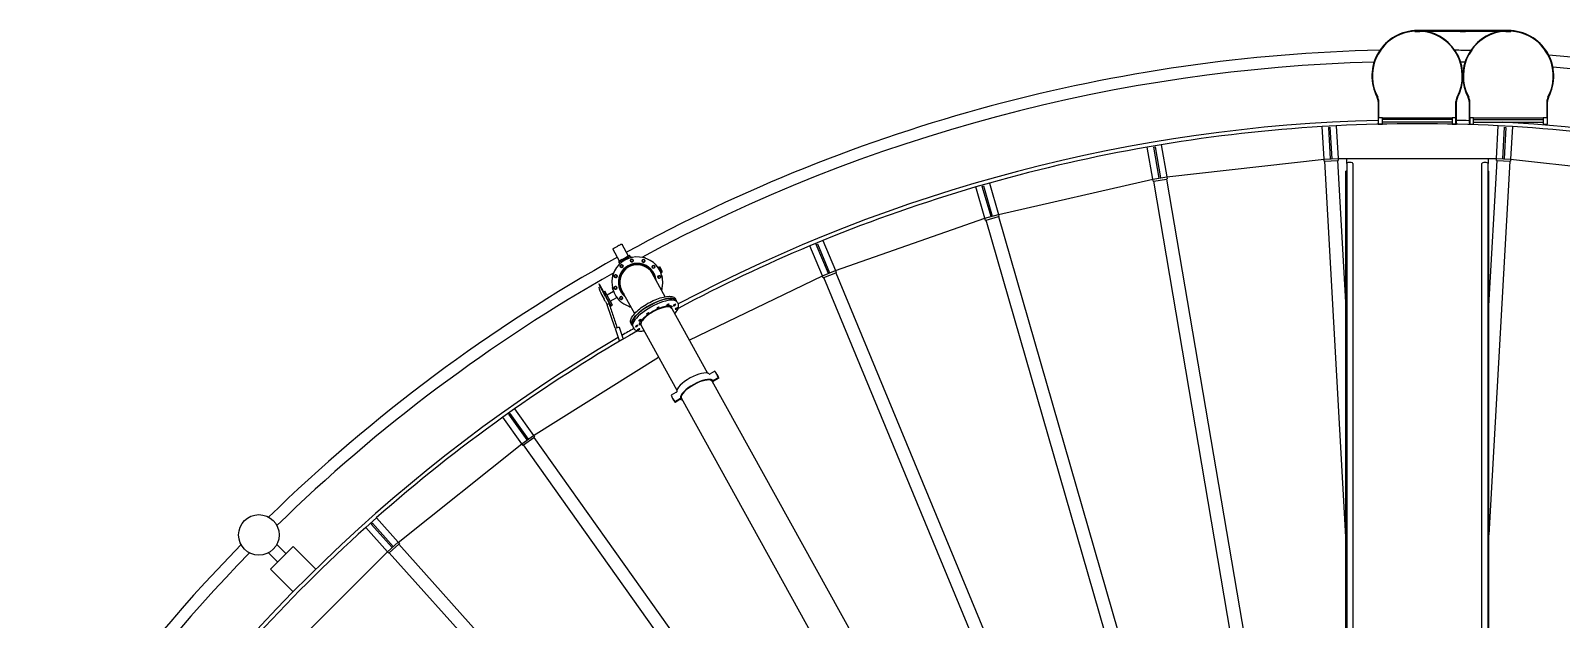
# Model space of a CAD drawing. Header units: millimetres. Extents: x 0 to 157650, y 0 to 89100.
# Drawn here: x 45749 to 57663, y 40044 to 44632 of the extents above; entities that cross this region are included whole.
import ezdxf

# ---------------------------------------------------------------- set-up
doc = ezdxf.new("R2010")
doc.units = ezdxf.units.MM
doc.header["$LTSCALE"] = 150
doc.layers.add('Visible', color=7, linetype='Continuous', lineweight=25)

msp = doc.modelspace()

# ---------------------------------------------------------------- linework, layer by layer
at = {"layer": 'Visible', "color": 9, "true_color": 0xc0c0c0}
for p, q in [((56522, 44627), (56522, 44624)), ((56522, 44624), (56562, 44624)), ((57250, 44632), (56542, 44632)), ((56562, 44628), (56876, 44628)), ((56562, 44624), (56562, 44628)), ((56876, 44628), (56876, 44624)), ((56876, 44624), (56916, 44624)), ((56916, 44624), (56916, 44628)), ((56916, 44628), (57230, 44628)), ((57230, 44628), (57230, 44624)), ((57230, 44624), (57270, 44624)), ((57270, 44624), (57270, 44627)), ((56237, 44448), (56240, 44447)), ((56240, 44447), (56261, 44480)), ((56261, 44480), (56258, 44482)), ((56945, 44448), (56948, 44447)), ((56948, 44447), (56969, 44480)), ((56969, 44480), (56966, 44482)), ((57534, 44482), (57531, 44480)), ((57531, 44480), (57553, 44447)), ((57553, 44447), (57555, 44448)), ((56220, 44150), (56217, 44148)), ((56237, 44113), (56220, 44150)), ((56234, 44112), (56237, 44113)), ((56928, 44150), (56925, 44148)), ((56945, 44113), (56928, 44150)), ((56942, 44112), (56945, 44113)), ((57572, 44150), (57555, 44113)), ((57555, 44113), (57558, 44112)), ((57575, 44148), (57572, 44150)), ((56238, 44078), (56238, 43903)), ((56242, 43953), (56242, 44078)), ((56842, 43953), (56842, 44078)), ((56846, 43903), (56846, 44078)), ((56946, 44078), (56946, 43903)), ((56950, 43953), (56950, 44078)), ((57550, 44078), (57550, 43953)), ((57554, 43903), (57554, 44078)), ((55911, 43890), (55801, 43884)), ((55816, 43630), (55801, 43884)), ((55852, 43877), (55862, 43878)), ((55866, 43633), (55852, 43877)), ((55862, 43878), (55876, 43633)), ((55911, 43890), (55925, 43636)), ((56238, 43903), (56272, 43903)), ((56272, 43953), (56242, 43953)), ((56272, 43903), (56272, 43953)), ((56272, 43953), (56812, 43953)), ((56812, 43938), (56272, 43938)), ((56812, 43918), (56272, 43918)), ((56812, 43953), (56812, 43903)), ((56842, 43953), (56812, 43953)), ((56812, 43903), (56842, 43903)), ((56842, 43903), (56842, 43953)), ((56842, 43903), (56846, 43903)), ((56946, 43903), (56950, 43903)), ((56950, 43953), (56950, 43903)), ((56980, 43953), (56950, 43953)), ((56950, 43903), (56980, 43903)), ((56980, 43953), (57520, 43953)), ((56980, 43903), (56980, 43953)), ((56980, 43938), (57520, 43938)), ((56980, 43918), (57520, 43918)), ((57157, 43636), (57172, 43890)), ((57282, 43884), (57172, 43890)), ((57207, 43633), (57221, 43878)), ((57231, 43877), (57217, 43633)), ((57221, 43878), (57231, 43877)), ((57282, 43884), (57267, 43630)), ((57550, 43953), (57520, 43953)), ((57520, 43953), (57520, 43903)), ((57520, 43903), (57554, 43903)), ((54549, 43742), (54440, 43724)), ((54483, 43474), (54440, 43724)), ((54491, 43723), (54501, 43725)), ((54532, 43482), (54491, 43723)), ((54501, 43725), (54542, 43484)), ((54549, 43742), (54591, 43492)), ((54591, 43492), (55816, 43630)), ((55816, 43630), (55925, 43636)), ((55817, 43614), (55816, 43630)), ((55817, 43614), (55822, 43614)), ((55822, 43614), (55921, 43620)), ((55986, 40687), (55822, 43614)), ((55921, 43620), (55926, 43620)), ((55921, 43620), (55986, 42469)), ((55925, 43636), (55926, 43620)), ((55925, 43636), (55992, 43636)), ((55992, 43636), (57092, 43636)), ((55992, 43596), (55992, 43636)), ((56542, 43636), (57157, 43636)), ((57092, 43636), (57092, 43596)), ((57098, 42487), (57162, 43620)), ((57261, 43614), (57098, 40702)), ((57157, 43620), (57157, 43636)), ((57157, 43636), (57267, 43630)), ((57157, 43620), (57162, 43620)), ((57162, 43620), (57261, 43614)), ((57261, 43614), (57266, 43614)), ((57267, 43630), (57266, 43614)), ((57267, 43630), (58492, 43492)), ((54483, 43474), (54591, 43492)), ((54591, 43492), (54594, 43476)), ((55992, 43536), (55986, 43536)), ((55986, 34306), (55986, 43536)), ((55992, 43596), (55992, 34286)), ((56040, 43596), (56040, 34292)), ((57044, 34292), (57044, 43596)), ((57092, 34286), (57092, 43596)), ((57092, 43536), (57098, 43536)), ((57098, 34306), (57098, 43536)), ((53211, 43443), (53106, 43413)), ((53176, 43169), (53106, 43413)), ((53156, 43418), (53166, 43421)), ((53224, 43183), (53156, 43418)), ((53166, 43421), (53234, 43185)), ((53211, 43443), (53282, 43199)), ((53282, 43199), (54483, 43473)), ((54486, 43458), (54483, 43474)), ((54486, 43458), (54490, 43459)), ((54490, 43459), (54589, 43475)), ((55986, 34659), (54490, 43459)), ((54589, 43475), (54594, 43476)), ((54589, 43475), (55986, 35256)), ((52013, 42762), (53176, 43169)), ((53176, 43169), (53282, 43199)), ((53180, 43153), (53176, 43169)), ((53180, 43153), (53185, 43155)), ((53185, 43155), (53281, 43183)), ((55707, 34403), (53185, 43155)), ((53281, 43183), (53286, 43184)), ((53281, 43183), (55201, 36520)), ((53282, 43199), (53286, 43184)), ((50332, 42836), (50283, 42926)), ((50403, 42875), (50354, 42966)), ((51916, 42997), (51814, 42954)), ((51912, 42720), (51814, 42954)), ((51864, 42965), (51873, 42969)), ((51958, 42739), (51864, 42965)), ((51873, 42969), (51967, 42743)), ((51916, 42997), (52013, 42762)), ((50329, 42825), (50325, 42831)), ((50329, 42825), (50415, 42873)), ((50335, 42813), (50329, 42825)), ((50352, 42848), (50384, 42865)), ((50356, 42840), (50352, 42848)), ((50384, 42865), (50388, 42858)), ((50415, 42873), (50411, 42879)), ((50415, 42873), (50421, 42861)), ((50631, 42786), (50639, 42790)), ((50662, 42748), (50639, 42790)), ((50640, 42788), (50646, 42792)), ((50667, 42753), (50646, 42792)), ((50173, 42658), (50171, 42657)), ((50171, 42657), (50174, 42652)), ((50171, 42657), (50171, 42657)), ((50176, 42653), (50173, 42658)), ((50173, 42658), (50173, 42658)), ((50223, 42561), (50174, 42652)), ((50176, 42653), (50226, 42563)), ((50688, 42558), (50590, 42736)), ((50654, 42744), (50662, 42748)), ((50661, 42750), (50667, 42753)), ((50875, 42220), (51912, 42720)), ((51912, 42720), (52013, 42762)), ((51918, 42705), (51912, 42720)), ((51918, 42705), (51922, 42707)), ((51922, 42707), (52015, 42745)), ((55414, 34279), (51922, 42707)), ((52013, 42762), (52019, 42747)), ((52015, 42745), (52019, 42747)), ((52015, 42745), (55506, 34317)), ((50171, 42630), (50177, 42633)), ((50182, 42636), (50177, 42633)), ((50196, 42570), (50213, 42540)), ((50208, 42596), (50218, 42602)), ((50213, 42540), (50212, 42539)), ((50222, 42520), (50212, 42539)), ((50279, 42492), (50218, 42602)), ((50223, 42561), (50266, 42485)), ((50268, 42486), (50226, 42563)), ((50268, 42486), (50226, 42563)), ((50287, 42598), (50236, 42570)), ((50261, 42524), (50312, 42552)), ((50351, 42604), (50449, 42426)), ((50775, 42528), (50768, 42540)), ((50223, 42520), (50222, 42520)), ((50223, 42520), (50237, 42496)), ((50249, 42503), (50237, 42496)), ((50300, 42312), (50237, 42496)), ((50254, 42506), (50249, 42503)), ((50268, 42486), (50266, 42485)), ((50268, 42486), (50279, 42492)), ((50729, 42485), (50739, 42467)), ((50739, 42467), (51018, 41962)), ((50783, 42514), (50788, 42503)), ((50329, 42322), (50299, 42311)), ((50299, 42311), (50331, 42217)), ((50329, 42322), (50361, 42228)), ((50429, 42337), (50422, 42349)), ((50437, 42323), (50443, 42312)), ((50490, 42353), (50500, 42335)), ((50500, 42335), (50779, 41830)), ((49662, 41476), (50636, 42088)), ((51075, 41979), (51037, 41958)), ((51092, 41953), (51090, 41955)), ((51093, 41951), (51094, 41949)), ((51051, 41902), (52155, 39906)), ((51064, 41909), (51102, 41929)), ((51103, 41927), (51064, 41905)), ((51065, 41904), (51104, 41925)), ((51105, 41923), (51068, 41902)), ((51102, 41929), (51103, 41927)), ((51104, 41925), (51105, 41923)), ((50772, 41812), (50735, 41791)), ((50748, 41763), (50746, 41765)), ((50749, 41761), (50750, 41759)), ((50762, 41742), (50799, 41762)), ((50763, 41739), (50762, 41742)), ((50802, 41761), (50763, 41739)), ((50764, 41737), (50803, 41759)), ((50766, 41735), (50764, 41737)), ((50803, 41756), (50766, 41735)), ((50812, 41770), (51916, 39774)), ((49515, 41684), (49425, 41620)), ((49572, 41413), (49425, 41620)), ((49471, 41642), (49479, 41647)), ((49613, 41442), (49471, 41642)), ((49479, 41647), (49621, 41447)), ((49515, 41684), (49662, 41476)), ((49572, 41413), (49662, 41476)), ((49586, 41403), (49667, 41460)), ((49662, 41476), (49671, 41463)), ((49667, 41460), (49671, 41463)), ((49667, 41460), (54911, 34070)), ((48609, 40644), (49572, 41413)), ((49582, 41400), (49572, 41413)), ((49582, 41400), (49586, 41403)), ((54817, 34031), (49586, 41403)), ((48440, 40834), (48358, 40761)), ((48527, 40571), (48358, 40761)), ((48401, 40787), (48409, 40794)), ((48564, 40605), (48401, 40787)), ((48409, 40794), (48572, 40611)), ((48440, 40834), (48609, 40645)), ((47665, 40628), (47736, 40557)), ((48527, 40571), (48609, 40645)), ((48541, 40563), (48616, 40629)), ((48609, 40645), (48620, 40633)), ((48616, 40629), (48620, 40633)), ((48616, 40629), (54595, 33939)), ((47600, 40562), (47671, 40492)), ((47615, 40436), (47792, 40613)), ((47656, 39700), (48527, 40571)), ((47969, 40436), (47792, 40613)), ((48538, 40559), (48527, 40571)), ((48538, 40559), (48541, 40563)), ((54497, 33899), (48541, 40563)), ((47615, 40436), (47792, 40259))]:
    msp.add_line(p, q, dxfattribs=at)
for centre, radius in [((50349, 42796), 11), ((50429, 42840), 11), ((50519, 42838), 11), ((50597, 42791), 11), ((50303, 42718), 11), ((50641, 42712), 11), ((50301, 42628), 11), ((50345, 42548), 11), ((47526, 40702), 158)]:
    msp.add_circle(centre, radius, dxfattribs=at)
for centre, radius, start, end in [((56542, 44278), 354, 90, 208.1175), ((56542, 44278), 350, 93.2758, 144.2242), ((56542, 44278), 350, 331.8825, 86.7242), ((56542, 44278), 354, 331.8825, 81.3786), ((57250, 44278), 354, 98.6214, 208.1175), ((57250, 44278), 350, 93.2758, 208.1175), ((57250, 44278), 354, 331.8825, 90), ((57250, 44278), 350, 35.7758, 86.7242), ((56542, 31686), 12796, 225.6757, 85.4189), ((56542, 31686), 12796, 91.3049, 118.7499), ((56542, 44278), 350, 150.7758, 201.7242), ((56542, 31686), 12796, 88.1446, 88.6951), ((57250, 44278), 350, 338.2758, 29.2242), ((56542, 31686), 12704, 91.5209, 118.3702), ((56542, 31686), 12704, 88.3286, 88.4791), ((56542, 31686), 12704, 45.2075, 85.2349), ((56168, 44078), 69.7, 0, 28.1175), ((56542, 44278), 350, 208.1175, 208.2758), ((56168, 44078), 73.7, 0, 28.1175), ((56916, 44078), 73.7, 151.8825, 180), ((56916, 44078), 69.7, 151.8825, 180), ((56876, 44078), 69.7, 0, 28.1175), ((56876, 44078), 73.7, 0, 28.1175), ((57624, 44078), 73.7, 151.8825, 180), ((57624, 44078), 69.7, 151.8825, 180), ((57250, 44278), 350, 331.7242, 331.8825), ((56542, 31686), 12250, 91.422, 118.0079), ((56542, 31686), 12220, 93.4749, 99.3877), ((56542, 31686), 12220, 87.0463, 92.9591), ((56542, 31686), 12250, 88.1101, 88.578), ((56542, 31686), 12250, 68.6743, 86.895), ((56542, 31686), 12220, 80.6177, 86.5305), ((56542, 31686), 12220, 99.9034, 105.8162), ((56542, 31686), 12220, 106.332, 112.2448), ((56542, 31686), 12220, 112.7606, 118.0848), ((56542, 31686), 12796, 119.1126, 134.3243), ((50471, 42670), 198, 342.6516, 255.2109), ((50471, 42670), 148, 6.6636, 231.1989), ((50349, 42796), 25, 127.4578, 161.5034), ((50471, 42670), 140, 17.0273, 220.8353), ((50471, 42670), 137, 28.9313, 208.9313), ((50471, 42670), 137, 28.9313, 208.9313), ((50349, 42796), 10.7, 146.6839, 121.1786), ((50337, 42782), 10.8, 14.2895, 79.5053), ((50429, 42840), 10.7, 116.6839, 91.1786), ((50411, 42834), 10.8, 344.2895, 49.5053), ((50429, 42840), 25, 76.3591, 110.4048), ((50519, 42838), 10.7, 86.6839, 61.1786), ((50502, 42842), 10.8, 314.2895, 19.5053), ((50519, 42838), 25, 46.3591, 101.5034), ((50597, 42791), 10.7, 56.6839, 31.1786), ((50584, 42803), 10.8, 284.2895, 349.5053), ((50597, 42791), 25, 16.3591, 71.5034), ((56542, 31686), 12704, 119.4924, 134.3219), ((50303, 42718), 25, 136.3591, 191.5034), ((50303, 42718), 10.7, 176.6839, 151.1786), ((50299, 42700), 10.8, 44.2895, 109.5053), ((50641, 42712), 10.7, 26.6839, 1.1786), ((50635, 42729), 10.8, 254.2895, 319.5053), ((50641, 42712), 25, 346.3591, 41.5034), ((50301, 42628), 25, 166.3591, 221.5034), ((50301, 42628), 10.7, 206.6839, 181.1786), ((50306, 42610), 10.8, 74.2895, 139.5053), ((50345, 42548), 25, 196.3591, 251.5034), ((50345, 42548), 10.7, 236.6839, 211.1786), ((50358, 42536), 10.8, 104.2895, 169.5053), ((50639, 42621), 25, 329.6119, 11.5034), ((50422, 42502), 25, 226.3591, 268.2506), ((56542, 31686), 12250, 119.8546, 120.3547), ((56542, 31686), 12250, 248.6743, 61.1047), ((56542, 31686), 12250, 120.5074, 173.9082), ((56542, 31686), 12220, 119.7778, 125.102), ((50346, 42222), 16, 198.9313, 220.248), ((56542, 31686), 12220, 125.6177, 131.5305), ((56542, 31686), 12220, 132.0463, 137.9591), ((56542, 31686), 12796, 135.6757, 174.169), ((56542, 31686), 12704, 135.6781, 174.1266)]:
    msp.add_arc(centre, radius, start, end, dxfattribs=at)
for centre, major_axis, ratio, start_param, end_param in [((56016, 43596), (24.2, 0), 0.34202, 0, 3.141593), ((57068, 43596), (-24.2, 0), 0.34202, 3.141593, 6.283185), ((50368, 42855), (-42.9, -23.7), 0.031984, 5.09264, 6.283185), ((50368, 42855), (42.9, 23.7), 0.031984, 0, 1.190545), ((50208, 42577), (-34.6, 62.6), 0.195718, 0.462524, 1.570796), ((50602, 42433), (-173, -96), 0.34202, 3.019566, 6.405212), ((50602, 42433), (-168, -93), 0.34202, 3.1428, 6.281978), ((50610, 42418), (173, 96), 0.34202, 0, 3.141593), ((50734, 42543), (-9.63, -5.32), 0.34202, 5.528796, 8.071662), ((50619, 42401), (119, 66), 0.34202, 0, 3.141593), ((50619, 42401), (119, 66), 0.34202, 0, 3.141593), ((50553, 42427), (9.41, 5.2), 0.34202, 2.055171, 7.893206), ((50551, 42432), (9.41, 5.2), 0.34202, 4.015337, 5.409441), ((50633, 42471), (9.41, 5.2), 0.34202, 1.531572, 7.369607), ((50630, 42476), (9.41, 5.2), 0.34202, 4.015337, 5.409441), ((50709, 42495), (9.41, 5.2), 0.34202, 1.007973, 6.846008), ((50706, 42500), (9.41, 5.2), 0.34202, 4.015337, 5.40981), ((50610, 42418), (122, 67), 0.34202, 6.075421, 6.284359), ((50761, 42493), (9.41, 5.2), 0.34202, 0.484375, 6.322409), ((50759, 42498), (9.41, 5.2), 0.34202, 4.015337, 5.409441), ((50776, 42466), (-9.41, -5.2), 0.34202, 3.102368, 8.940403), ((50774, 42471), (9.41, 5.2), 0.34202, 4.015337, 5.409441), ((50438, 42380), (9.63, 5.32), 0.34202, 4.494709, 7.037575), ((50466, 42330), (9.41, 5.2), 0.34202, 3.102368, 8.940403), ((50463, 42335), (9.41, 5.2), 0.34202, 4.015337, 5.409441), ((50481, 42303), (-9.41, -5.2), 0.34202, 0.484375, 6.322409), ((50478, 42308), (9.41, 5.2), 0.34202, 4.015337, 5.409441), ((50492, 42375), (9.41, 5.2), 0.34202, 2.57877, 8.416805), ((50489, 42380), (9.41, 5.2), 0.34202, 4.014968, 5.409441), ((50610, 42418), (-122, -67), 0.34202, 6.282012, 6.490949), ((50906, 41882), (126, 70), 0.34202, 0.124915, 3.016678), ((51036, 41960), (-7, -3.87), 0.34202, 0.124915, 1.570796), ((50918, 41860), (172, 95), 0.939693, 6.129888, 6.436482), ((50920, 41858), (172, 95), 0.939693, 6.129888, 6.283185), ((50921, 41856), (172, 95), 0.939693, 6.129888, 6.288743), ((50922, 41854), (172, 95), 0.939693, 6.129888, 6.283185), ((50771, 41814), (7, 3.87), 0.34202, 4.712389, 6.158271), ((50934, 41832), (-126, -70), 0.34202, 3.266507, 6.158271), ((50934, 41832), (119, 66), 0.34202, 0.113198, 3.028394), ((51062, 41910), (-12.3, -6.8), 0.34202, 0.113198, 1.570796), ((51067, 41899), (-12.3, -6.8), 0.34202, 4.712389, 5.910077), ((51063, 41911), (-7, -3.87), 0.34202, 0.124915, 1.570796), ((50934, 41832), (126, 70), 0.34202, 5.948875, 6.158271), ((51069, 41900), (-7, -3.87), 0.34202, 4.712389, 6.158271), ((50918, 41860), (-172, -95), 0.939693, 6.129888, 6.436482), ((50920, 41858), (-172, -95), 0.939693, 0, 0.153297), ((50921, 41856), (-172, -95), 0.939693, 6.277628, 6.436482), ((50922, 41854), (-172, -95), 0.939693, 0, 0.153297), ((50798, 41765), (7, 3.87), 0.34202, 4.712389, 6.158271), ((50800, 41765), (12.3, 6.8), 0.34202, 4.712389, 6.169987), ((50806, 41755), (12.3, 6.8), 0.34202, 0.373108, 1.570796), ((50804, 41753), (7, 3.87), 0.34202, 0.124915, 1.570796), ((50934, 41832), (-126, -70), 0.34202, 0.124915, 0.334311)]:
    msp.add_ellipse(centre, major_axis=major_axis, ratio=ratio, start_param=start_param, end_param=end_param, dxfattribs=at)
for points, knots in [([(50283, 42926), (50282, 42927), (50282, 42927), (50282, 42928), (50282, 42929), (50282, 42930), (50282, 42930), (50282, 42931), (50283, 42931), (50283, 42932), (50283, 42932), (50283, 42932), (50284, 42933), (50284, 42933), (50284, 42933), (50285, 42934), (50287, 42935), (50290, 42937), (50292, 42938), (50297, 42941), (50300, 42943), (50307, 42947), (50310, 42948), (50317, 42952), (50320, 42954), (50326, 42958), (50330, 42959), (50335, 42962), (50338, 42964), (50342, 42966), (50344, 42967), (50346, 42967), (50346, 42968), (50347, 42968), (50348, 42968), (50348, 42968), (50349, 42968), (50349, 42968), (50350, 42968), (50351, 42968), (50351, 42968), (50352, 42967), (50353, 42967), (50353, 42966), (50353, 42966), (50354, 42966)], [6.283185, 6.283185, 6.283185, 6.283185, 6.293677, 6.293677, 6.305218, 6.305218, 6.319851, 6.319851, 6.33863, 6.33863, 6.362175, 6.362175, 6.398803, 6.398803, 6.489762, 6.489762, 6.803921, 6.803921, 7.145277, 7.145277, 7.469981, 7.469981, 7.792042, 7.792042, 8.113496, 8.113496, 8.435196, 8.435196, 8.758411, 8.758411, 9.088426, 9.088426, 9.256602, 9.256602, 9.34069, 9.34069, 9.36128, 9.36128, 9.388046, 9.388046, 9.40684, 9.40684, 9.420229, 9.420229, 9.424778, 9.424778, 9.424778, 9.424778]), ([(50340, 42802), (50340, 42802), (50341, 42802), (50341, 42802), (50341, 42802), (50341, 42803), (50342, 42803), (50342, 42803), (50342, 42803), (50342, 42803), (50342, 42803), (50342, 42803), (50342, 42803), (50342, 42803), (50342, 42803), (50342, 42804), (50342, 42804), (50342, 42804), (50342, 42804), (50343, 42804), (50343, 42804), (50344, 42805), (50344, 42805), (50344, 42805)], [-0.586556, -0.586556, -0.586556, -0.586556, -0.5686018, -0.5686018, -0.4414197, -0.4414197, -0.3885209, -0.3885209, -0.3668463, -0.3668463, -0.355743, -0.355743, -0.3485549, -0.3485549, -0.3417734, -0.3417734, -0.3326846, -0.3326846, -0.3132639, -0.3132639, -0.1608562, -0.1608562, -0.1082219, -0.1082219, -0.1082219, -0.1082219]), ([(50424, 42849), (50424, 42849), (50424, 42849), (50424, 42849), (50425, 42850), (50425, 42850), (50426, 42850), (50426, 42850), (50426, 42850), (50426, 42850), (50426, 42850), (50426, 42850), (50426, 42850), (50426, 42850), (50426, 42850), (50426, 42850), (50426, 42850), (50426, 42850), (50426, 42850), (50427, 42850), (50427, 42850), (50428, 42850), (50428, 42850), (50428, 42850)], [-0.5865445, -0.5865445, -0.5865445, -0.5865445, -0.5603194, -0.5603194, -0.4357273, -0.4357273, -0.3854996, -0.3854996, -0.3639455, -0.3639455, -0.3544657, -0.3544657, -0.3482517, -0.3482517, -0.3423328, -0.3423328, -0.3343126, -0.3343126, -0.3161268, -0.3161268, -0.1533146, -0.1533146, -0.1082215, -0.1082215, -0.1082215, -0.1082215]), ([(50520, 42849), (50520, 42849), (50520, 42849), (50521, 42849), (50521, 42848), (50522, 42848), (50522, 42848), (50522, 42848), (50522, 42848), (50522, 42848), (50522, 42848), (50522, 42848), (50522, 42848), (50522, 42848), (50522, 42848), (50522, 42848), (50522, 42848), (50522, 42848), (50523, 42848), (50523, 42848), (50524, 42848), (50524, 42847), (50524, 42847), (50524, 42847)], [-0.586556, -0.586556, -0.586556, -0.586556, -0.5686018, -0.5686018, -0.4414197, -0.4414197, -0.3885209, -0.3885209, -0.3668463, -0.3668463, -0.355743, -0.355743, -0.3485549, -0.3485549, -0.3417734, -0.3417734, -0.3326846, -0.3326846, -0.3132639, -0.3132639, -0.1608562, -0.1608562, -0.1082219, -0.1082219, -0.1082219, -0.1082219]), ([(50603, 42800), (50603, 42800), (50603, 42800), (50603, 42800), (50604, 42799), (50604, 42799), (50604, 42799), (50604, 42799), (50604, 42799), (50605, 42799), (50605, 42799), (50605, 42799), (50605, 42799), (50605, 42799), (50605, 42799), (50605, 42798), (50605, 42798), (50605, 42798), (50605, 42798), (50605, 42798), (50606, 42798), (50606, 42797), (50606, 42797), (50606, 42797)], [-0.586556, -0.586556, -0.586556, -0.586556, -0.5686018, -0.5686018, -0.4414197, -0.4414197, -0.3885209, -0.3885209, -0.3668463, -0.3668463, -0.355743, -0.355743, -0.3485549, -0.3485549, -0.3417734, -0.3417734, -0.3326846, -0.3326846, -0.3132639, -0.3132639, -0.1608562, -0.1608562, -0.1082219, -0.1082219, -0.1082219, -0.1082219]), ([(50292, 42719), (50292, 42719), (50292, 42719), (50292, 42719), (50292, 42720), (50292, 42720), (50292, 42721), (50292, 42721), (50292, 42721), (50292, 42721), (50292, 42721), (50292, 42721), (50292, 42721), (50292, 42721), (50292, 42721), (50292, 42721), (50292, 42721), (50292, 42721), (50292, 42721), (50293, 42722), (50293, 42722), (50293, 42723), (50293, 42723), (50293, 42723)], [-0.586556, -0.586556, -0.586556, -0.586556, -0.5686018, -0.5686018, -0.4414197, -0.4414197, -0.3885209, -0.3885209, -0.3668463, -0.3668463, -0.355743, -0.355743, -0.3485549, -0.3485549, -0.3417734, -0.3417734, -0.3326846, -0.3326846, -0.3132639, -0.3132639, -0.1608562, -0.1608562, -0.1082219, -0.1082219, -0.1082219, -0.1082219]), ([(50650, 42717), (50650, 42717), (50650, 42716), (50651, 42716), (50651, 42716), (50651, 42715), (50651, 42715), (50651, 42715), (50651, 42715), (50651, 42715), (50651, 42715), (50651, 42714), (50651, 42714), (50651, 42714), (50651, 42714), (50651, 42714), (50651, 42714), (50651, 42714), (50651, 42714), (50651, 42714), (50651, 42713), (50651, 42712), (50651, 42712), (50651, 42712)], [-0.5865445, -0.5865445, -0.5865445, -0.5865445, -0.5603194, -0.5603194, -0.4357273, -0.4357273, -0.3854996, -0.3854996, -0.3639455, -0.3639455, -0.3544657, -0.3544657, -0.3482517, -0.3482517, -0.3423328, -0.3423328, -0.3343126, -0.3343126, -0.3161268, -0.3161268, -0.1533146, -0.1533146, -0.1082215, -0.1082215, -0.1082215, -0.1082215]), ([(50291, 42623), (50291, 42623), (50291, 42623), (50291, 42623), (50291, 42624), (50291, 42624), (50291, 42624), (50291, 42625), (50291, 42625), (50291, 42625), (50291, 42625), (50291, 42625), (50291, 42625), (50291, 42625), (50291, 42625), (50291, 42625), (50291, 42625), (50291, 42625), (50290, 42625), (50290, 42626), (50290, 42626), (50290, 42627), (50290, 42627), (50290, 42627)], [-0.5865445, -0.5865445, -0.5865445, -0.5865445, -0.5603194, -0.5603194, -0.4357273, -0.4357273, -0.3854996, -0.3854996, -0.3639455, -0.3639455, -0.3544657, -0.3544657, -0.3482517, -0.3482517, -0.3423328, -0.3423328, -0.3343126, -0.3343126, -0.3161268, -0.3161268, -0.1533146, -0.1533146, -0.1082215, -0.1082215, -0.1082215, -0.1082215]), ([(50339, 42539), (50339, 42539), (50339, 42539), (50338, 42540), (50338, 42540), (50338, 42540), (50337, 42540), (50337, 42541), (50337, 42541), (50337, 42541), (50337, 42541), (50337, 42541), (50337, 42541), (50337, 42541), (50337, 42541), (50337, 42541), (50337, 42541), (50337, 42541), (50337, 42541), (50336, 42541), (50336, 42542), (50336, 42542), (50336, 42543), (50336, 42543)], [-0.586556, -0.586556, -0.586556, -0.586556, -0.5686018, -0.5686018, -0.4414197, -0.4414197, -0.3885209, -0.3885209, -0.3668463, -0.3668463, -0.355743, -0.355743, -0.3485549, -0.3485549, -0.3417734, -0.3417734, -0.3326846, -0.3326846, -0.3132639, -0.3132639, -0.1608562, -0.1608562, -0.1082219, -0.1082219, -0.1082219, -0.1082219]), ([(50422, 42349), (50419, 42355), (50418, 42363), (50420, 42380), (50424, 42390), (50437, 42412), (50447, 42424), (50472, 42449), (50486, 42461), (50518, 42485), (50536, 42496), (50572, 42517), (50591, 42526), (50627, 42541), (50645, 42548), (50680, 42557), (50696, 42560), (50725, 42562), (50737, 42561), (50757, 42553), (50764, 42548), (50768, 42540)], [3.141593, 3.141593, 3.141593, 3.141593, 3.375336, 3.375336, 3.676432, 3.676432, 4.020594, 4.020594, 4.352502, 4.352502, 4.67908, 4.67908, 5.004229, 5.004229, 5.330285, 5.330285, 5.660485, 5.660485, 6.001413, 6.001413, 6.283185, 6.283185, 6.283185, 6.283185]), ([(50251, 42504), (50261, 42472), (50272, 42441), (50293, 42378), (50304, 42348), (50314, 42317)], [0, 0, 0, 0, 10.000001, 10.000001, 19.784658, 19.784658, 19.784658, 19.784658]), ([(50745, 42479), (50744, 42481), (50742, 42483), (50732, 42486), (50725, 42487), (50709, 42486), (50698, 42485), (50675, 42479), (50662, 42475), (50634, 42465), (50620, 42458), (50591, 42443), (50577, 42435), (50551, 42418), (50539, 42409), (50518, 42391), (50509, 42382), (50496, 42366), (50491, 42358), (50486, 42347), (50485, 42342), (50486, 42338), (50486, 42337), (50486, 42337)], [0.523599, 0.523599, 0.523599, 0.523599, 0.837758, 0.837758, 1.114581, 1.114581, 1.40267, 1.40267, 1.705934, 1.705934, 2.016231, 2.016231, 2.328839, 2.328839, 2.640716, 2.640716, 2.948178, 2.948178, 3.244175, 3.244175, 3.520909, 3.520909, 3.665191, 3.665191, 3.665191, 3.665191]), ([(50547, 42427), (50548, 42427), (50548, 42428), (50549, 42428), (50550, 42429), (50551, 42429), (50551, 42430), (50551, 42430)], [-2.1773625, -2.1773625, -2.1773625, -2.1773625, -2.0762328, -2.0762328, -1.8118997, -1.8118997, -1.6981222, -1.6981222, -1.6981222, -1.6981222]), ([(50631, 42474), (50631, 42474), (50631, 42474), (50633, 42475), (50634, 42475), (50635, 42476), (50635, 42476), (50635, 42476)], [-3.2077958, -3.2077958, -3.2077958, -3.2077958, -3.1624121, -3.1624121, -2.6741523, -2.6741523, -2.6485085, -2.6485085, -2.6485085, -2.6485085]), ([(50712, 42500), (50712, 42501), (50713, 42501), (50714, 42501), (50714, 42501), (50715, 42501), (50716, 42501), (50716, 42501)], [-2.1774743, -2.1774743, -2.1774743, -2.1774743, -2.1286878, -2.1286878, -1.8246957, -1.8246957, -1.698103, -1.698103, -1.698103, -1.698103]), ([(50762, 42425), (50767, 42430), (50771, 42436), (50783, 42453), (50789, 42464), (50794, 42485), (50793, 42495), (50788, 42503)], [6.0319207, 6.0319207, 6.0319207, 6.0319207, 6.175627, 6.175627, 6.5205176, 6.5205176, 6.8067841, 6.8067841, 6.8067841, 6.8067841]), ([(50769, 42499), (50769, 42499), (50769, 42499), (50770, 42499), (50770, 42499), (50771, 42499), (50771, 42499), (50771, 42499)], [-2.1773625, -2.1773625, -2.1773625, -2.1773625, -2.0762328, -2.0762328, -1.8118997, -1.8118997, -1.6981222, -1.6981222, -1.6981222, -1.6981222]), ([(50786, 42471), (50786, 42471), (50786, 42471), (50786, 42471), (50786, 42470), (50786, 42470), (50786, 42470), (50786, 42469)], [-2.1774743, -2.1774743, -2.1774743, -2.1774743, -2.1286878, -2.1286878, -1.8246957, -1.8246957, -1.698103, -1.698103, -1.698103, -1.698103]), ([(50443, 42312), (50446, 42306), (50452, 42301), (50467, 42293), (50477, 42291), (50499, 42290), (50511, 42291), (50523, 42293)], [3.6651914, 3.6651914, 3.6651914, 3.6651914, 3.887608, 3.887608, 4.177329, 4.177329, 4.4400549, 4.4400549, 4.4400549, 4.4400549]), ([(50456, 42325), (50456, 42325), (50456, 42325), (50456, 42325), (50456, 42326), (50456, 42326), (50456, 42327), (50456, 42327)], [-2.1774743, -2.1774743, -2.1774743, -2.1774743, -2.1286878, -2.1286878, -1.8246957, -1.8246957, -1.698103, -1.698103, -1.698103, -1.698103]), ([(50473, 42297), (50473, 42297), (50473, 42297), (50472, 42297), (50472, 42297), (50471, 42297), (50471, 42297), (50471, 42297)], [-2.1773625, -2.1773625, -2.1773625, -2.1773625, -2.0762328, -2.0762328, -1.8118997, -1.8118997, -1.6981222, -1.6981222, -1.6981222, -1.6981222]), ([(50483, 42373), (50483, 42373), (50483, 42373), (50484, 42373), (50484, 42374), (50485, 42375), (50485, 42375), (50486, 42375)], [-2.1774743, -2.1774743, -2.1774743, -2.1774743, -2.1286878, -2.1286878, -1.8246957, -1.8246957, -1.698103, -1.698103, -1.698103, -1.698103])]:
    msp.add_open_spline(points, degree=3, knots=knots, dxfattribs=at)

doc.saveas('drawing.dxf')
